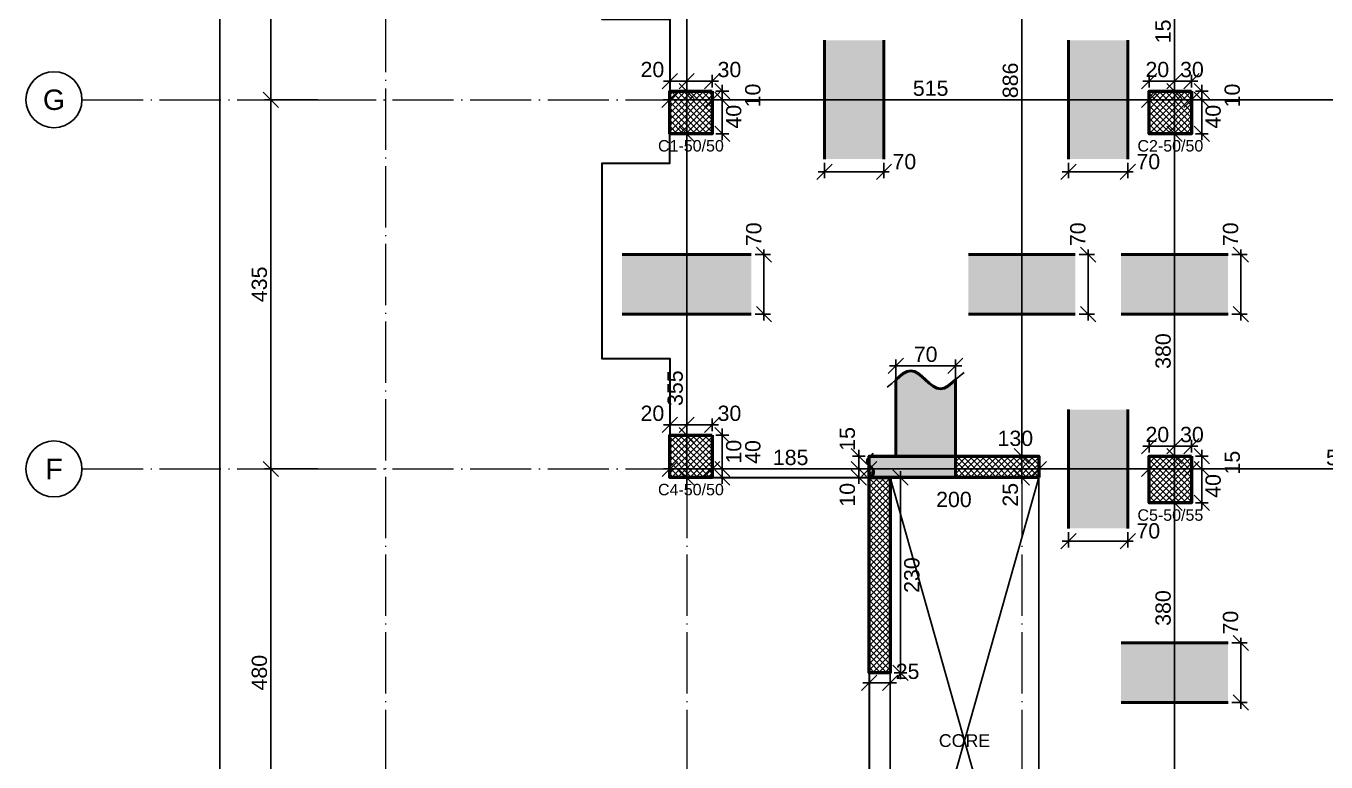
# Model space of a CAD drawing. Header units: millimetres. Extents: x -404 to 6018, y -5139 to 7890.
# Drawn here: x -349 to 1183, y 6205 to 7072 of the extents above; entities that cross this region are included whole.
import ezdxf
from ezdxf.enums import TextEntityAlignment as Align

# ---------------------------------------------------------------- set-up
doc = ezdxf.new("R2010")
doc.units = ezdxf.units.MM
doc.linetypes.add('ZWCAD_ISO04W100', pattern=[30.5, 24, -3, 0.5, -3])
for name, color, linetype, lineweight in [('AXIS LINES', 255, 'ZWCAD_ISO04W100', 13), ('COLUMN', 140, 'Continuous', 53), ('SLAB', 3, 'Continuous', 35), ('WALL', 10, 'Continuous', 53)]:
    doc.layers.add(name, color=color, linetype=linetype, lineweight=lineweight)
for name, color, linetype in [('FW_AXIS', 7, 'Continuous'), ('FW_COLUMN_HATCH', 8, 'Continuous'), ('FW_DIM', 7, 'Continuous'), ('FW_OPENING', 1, 'Continuous'), ('FW_SLAB_SECTION', 8, 'Continuous'), ('FW_TEXT', 7, 'Continuous'), ('FW_WALL_HATCH', 8, 'Continuous'), ('FW_WALL_SECTION', 8, 'Continuous'), ('OPENING', 7, 'Continuous')]:
    doc.layers.add(name, color=color, linetype=linetype)
doc.styles.add('REBAR_TXT', font='arial.ttf')
doc.styles.get("Standard").update_dxf_attribs({"font": 'arial.ttf'})
doc.dimstyles.new('FW_DIM', dxfattribs={"dimtxt": 18, "dimasz": 9, "dimexe": 7.5, "dimexo": 4.5, "dimgap": 4.5, "dimtad": 1, "dimdec": 0, "dimtxsty": 'Standard', "dimtsz": 9, "dimcen": 2.5, "dimdle": 7.5, "dimclrd": 256, "dimclre": 256, "dimclrt": 7, "dimazin": 3, "dimtfac": 1, "dimtmove": 2, "dimatfit": 3})

# ---------------------------------------------------------------- blocks, each defined once
blk = doc.blocks.new('_Oblique')
at = {"color": 0, "linetype": 'ByBlock', "lineweight": -2}
blk.add_line((-0.5, -0.5), (0.5, 0.5), dxfattribs=at)
blk = doc.blocks.new('*D6')
for p, q in [((669.1, 6671.6), (754.1, 6671.6)), ((676.6, 6569.6), (676.6, 6679.1)), ((746.6, 6569.6), (746.6, 6679.1))]:
    blk.add_line(p, q)
at = {"layer": 'Defpoints'}
for p in [(676.6, 6671.6), (676.6, 6565.1), (746.6, 6565.1)]:
    blk.add_point(p, dxfattribs=at)
at = {"layer": 'FW_DIM', "xscale": 18, "yscale": 18}
for p in [(676.6, 6671.6), (746.6, 6671.6)]:
    blk.add_blockref('_OBLIQUE', p, dxfattribs=at)
at = {"layer": 'FW_DIM', "color": 7, "insert": (711.6, 6685.1), "char_height": 18, "attachment_point": 5}
blk.add_mtext('70', dxfattribs=at)
blk = doc.blocks.new('*D25')
for p, q in [((956, 6465.1), (872.5, 6465.1)), ((880, 6475.6), (880, 6457.6)), ((950, 6475.6), (950, 6457.6))]:
    blk.add_line(p, q)
at = {"layer": 'Defpoints'}
for p in [(880, 6480.1), (880, 6465.1), (950, 6480.1)]:
    blk.add_point(p, dxfattribs=at)
at = {"layer": 'FW_DIM', "xscale": 18, "yscale": 18}
for p in [(880, 6465.1), (950, 6465.1)]:
    blk.add_blockref('_OBLIQUE', p, dxfattribs=at)
at = {"layer": 'FW_DIM', "color": 7, "insert": (974, 6477.1), "char_height": 18, "attachment_point": 5}
blk.add_mtext('70', dxfattribs=at)
blk = doc.blocks.new('*D27')
for p, q in [((592.5, 6910.6), (592.5, 6892.6)), ((662.5, 6910.6), (662.5, 6892.6)), ((668.5, 6900.1), (585, 6900.1))]:
    blk.add_line(p, q)
at = {"layer": 'Defpoints'}
for p in [(592.5, 6915.1), (662.5, 6915.1), (592.5, 6900.1)]:
    blk.add_point(p, dxfattribs=at)
at = {"layer": 'FW_DIM', "xscale": 18, "yscale": 18}
for p in [(592.5, 6900.1), (662.5, 6900.1)]:
    blk.add_blockref('_OBLIQUE', p, dxfattribs=at)
at = {"layer": 'FW_DIM', "color": 7, "insert": (686.5, 6912.1), "char_height": 18, "attachment_point": 5}
blk.add_mtext('70', dxfattribs=at)
blk = doc.blocks.new('*D28')
for p, q in [((880, 6910.6), (880, 6892.6)), ((950, 6910.6), (950, 6892.6)), ((956, 6900.1), (872.5, 6900.1))]:
    blk.add_line(p, q)
at = {"layer": 'Defpoints'}
for p in [(880, 6915.1), (950, 6915.1), (880, 6900.1)]:
    blk.add_point(p, dxfattribs=at)
at = {"layer": 'FW_DIM', "xscale": 18, "yscale": 18}
for p in [(880, 6900.1), (950, 6900.1)]:
    blk.add_blockref('_OBLIQUE', p, dxfattribs=at)
at = {"layer": 'FW_DIM', "color": 7, "insert": (974, 6912.1), "char_height": 18, "attachment_point": 5}
blk.add_mtext('70', dxfattribs=at)
blk = doc.blocks.new('*D32')
for p, q in [((510.6, 6802.6), (528.6, 6802.6)), ((521.1, 6808.6), (521.1, 6725.1)), ((510.6, 6732.6), (528.6, 6732.6))]:
    blk.add_line(p, q)
at = {"layer": 'Defpoints'}
for p in [(506.1, 6802.6), (506.1, 6732.6), (521.1, 6732.6)]:
    blk.add_point(p, dxfattribs=at)
at = {"layer": 'FW_DIM', "xscale": 18, "yscale": 18, "rotation": 90}
for p in [(521.1, 6802.6), (521.1, 6732.6)]:
    blk.add_blockref('_OBLIQUE', p, dxfattribs=at)
at = {"layer": 'FW_DIM', "color": 7, "insert": (509.1, 6826.6), "char_height": 18, "attachment_point": 5, "rotation": 90}
blk.add_mtext('70', dxfattribs=at)
blk = doc.blocks.new('*D34')
for p, q in [((892.5, 6802.6), (910.5, 6802.6)), ((903, 6808.6), (903, 6725.1)), ((892.5, 6732.6), (910.5, 6732.6))]:
    blk.add_line(p, q)
at = {"layer": 'Defpoints'}
for p in [(888, 6802.6), (888, 6732.6), (903, 6732.6)]:
    blk.add_point(p, dxfattribs=at)
at = {"layer": 'FW_DIM', "xscale": 18, "yscale": 18, "rotation": 90}
for p in [(903, 6802.6), (903, 6732.6)]:
    blk.add_blockref('_OBLIQUE', p, dxfattribs=at)
at = {"layer": 'FW_DIM', "color": 7, "insert": (891, 6826.6), "char_height": 18, "attachment_point": 5, "rotation": 90}
blk.add_mtext('70', dxfattribs=at)
blk = doc.blocks.new('*D36')
for p, q in [((1072.5, 6345.1), (1090.5, 6345.1)), ((1083, 6351.1), (1083, 6267.6)), ((1072.5, 6275.1), (1090.5, 6275.1))]:
    blk.add_line(p, q)
at = {"layer": 'Defpoints'}
for p in [(1068, 6345.1), (1068, 6275.1), (1083, 6275.1)]:
    blk.add_point(p, dxfattribs=at)
at = {"layer": 'FW_DIM', "xscale": 18, "yscale": 18, "rotation": 90}
for p in [(1083, 6345.1), (1083, 6275.1)]:
    blk.add_blockref('_OBLIQUE', p, dxfattribs=at)
at = {"layer": 'FW_DIM', "color": 7, "insert": (1071, 6369.1), "char_height": 18, "attachment_point": 5, "rotation": 90}
blk.add_mtext('70', dxfattribs=at)
blk = doc.blocks.new('*D37')
for p, q in [((1072.5, 6802.6), (1090.5, 6802.6)), ((1083, 6808.6), (1083, 6725.1)), ((1072.5, 6732.6), (1090.5, 6732.6))]:
    blk.add_line(p, q)
at = {"layer": 'Defpoints'}
for p in [(1068, 6802.6), (1068, 6732.6), (1083, 6732.6)]:
    blk.add_point(p, dxfattribs=at)
at = {"layer": 'FW_DIM', "xscale": 18, "yscale": 18, "rotation": 90}
for p in [(1083, 6802.6), (1083, 6732.6)]:
    blk.add_blockref('_OBLIQUE', p, dxfattribs=at)
at = {"layer": 'FW_DIM', "color": 7, "insert": (1071, 6826.6), "char_height": 18, "attachment_point": 5, "rotation": 90}
blk.add_mtext('70', dxfattribs=at)
blk = doc.blocks.new('*D52')
for p, q in [((632.9, 6532.6), (632.9, 6557.6)), ((640.4, 6550.1), (625.4, 6550.1)), ((640.4, 6540.1), (625.4, 6540.1))]:
    blk.add_line(p, q)
at = {"layer": 'Defpoints'}
for p in [(644.9, 6550.1), (632.9, 6540.1), (644.9, 6540.1)]:
    blk.add_point(p, dxfattribs=at)
at = {"layer": 'FW_DIM', "xscale": 18, "yscale": 18, "rotation": 90}
for p in [(632.9, 6550.1), (632.9, 6540.1)]:
    blk.add_blockref('_OBLIQUE', p, dxfattribs=at)
at = {"layer": 'FW_DIM', "color": 7, "insert": (619.4, 6519.7), "char_height": 18, "attachment_point": 5, "rotation": 90}
blk.add_mtext('10', dxfattribs=at)
blk = doc.blocks.new('*D53')
for p, q in [((632.9, 6542.6), (632.9, 6572.6)), ((640.4, 6565.1), (625.4, 6565.1)), ((640.4, 6550.1), (625.4, 6550.1))]:
    blk.add_line(p, q)
at = {"layer": 'Defpoints'}
for p in [(644.9, 6565.1), (632.9, 6550.1), (644.9, 6550.1)]:
    blk.add_point(p, dxfattribs=at)
at = {"layer": 'FW_DIM', "xscale": 18, "yscale": 18, "rotation": 90}
for p in [(632.9, 6565.1), (632.9, 6550.1)]:
    blk.add_blockref('_OBLIQUE', p, dxfattribs=at)
at = {"layer": 'FW_DIM', "color": 7, "insert": (619.4, 6585.5), "char_height": 18, "attachment_point": 5, "rotation": 90}
blk.add_mtext('15', dxfattribs=at)
blk = doc.blocks.new('*D54')
for p, q in [((637.4, 6298.1), (677.4, 6298.1)), ((644.9, 6305.6), (644.9, 6290.6)), ((669.9, 6305.6), (669.9, 6290.6))]:
    blk.add_line(p, q)
at = {"layer": 'Defpoints'}
for p in [(644.9, 6310.1), (644.9, 6298.1), (669.9, 6310.1)]:
    blk.add_point(p, dxfattribs=at)
at = {"layer": 'FW_DIM', "xscale": 18, "yscale": 18}
for p in [(644.9, 6298.1), (669.9, 6298.1)]:
    blk.add_blockref('_OBLIQUE', p, dxfattribs=at)
at = {"layer": 'FW_DIM', "color": 7, "insert": (690.3, 6311.6), "char_height": 18, "attachment_point": 5}
blk.add_mtext('25', dxfattribs=at)
blk = doc.blocks.new('*D55')
for p, q in [((681.9, 6302.6), (681.9, 6547.6)), ((674.4, 6540.1), (689.4, 6540.1)), ((674.4, 6310.1), (689.4, 6310.1))]:
    blk.add_line(p, q)
at = {"layer": 'Defpoints'}
for p in [(669.9, 6540.1), (669.9, 6310.1), (681.9, 6310.1)]:
    blk.add_point(p, dxfattribs=at)
at = {"layer": 'FW_DIM', "xscale": 18, "yscale": 18, "rotation": 90}
for p in [(681.9, 6540.1), (681.9, 6310.1)]:
    blk.add_blockref('_OBLIQUE', p, dxfattribs=at)
at = {"layer": 'FW_DIM', "color": 7, "insert": (695.4, 6425.1), "char_height": 18, "attachment_point": 5, "rotation": 90}
blk.add_mtext('230', dxfattribs=at)
blk = doc.blocks.new('*D74')
for p, q in [((967.5, 7007.1), (1012.5, 7007.1)), ((975, 6999.6), (975, 7014.6)), ((1005, 6999.6), (1005, 7014.6))]:
    blk.add_line(p, q)
at = {"layer": 'Defpoints'}
for p in [(975, 7007.1), (975, 6995.1), (1005, 6995.1)]:
    blk.add_point(p, dxfattribs=at)
at = {"layer": 'FW_DIM', "xscale": 18, "yscale": 18}
for p in [(975, 7007.1), (1005, 7007.1)]:
    blk.add_blockref('_OBLIQUE', p, dxfattribs=at)
at = {"layer": 'FW_DIM', "color": 7, "insert": (1025.4, 7020.6), "char_height": 18, "attachment_point": 5}
blk.add_mtext('30', dxfattribs=at)
blk = doc.blocks.new('*D75')
for p, q in [((997.5, 7007.1), (1032.5, 7007.1)), ((1005, 6999.6), (1005, 7014.6)), ((1025, 6999.6), (1025, 7014.6))]:
    blk.add_line(p, q)
at = {"layer": 'Defpoints'}
for p in [(1005, 7007.1), (1005, 6995.1), (1025, 6995.1)]:
    blk.add_point(p, dxfattribs=at)
at = {"layer": 'FW_DIM', "xscale": 18, "yscale": 18}
for p in [(1005, 7007.1), (1025, 7007.1)]:
    blk.add_blockref('_OBLIQUE', p, dxfattribs=at)
at = {"layer": 'FW_DIM', "color": 7, "insert": (984.6, 7020.6), "char_height": 18, "attachment_point": 5}
blk.add_mtext('20', dxfattribs=at)
blk = doc.blocks.new('*D76')
for p, q in [((1037, 6937.6), (1037, 6992.6)), ((1029.5, 6985.1), (1044.5, 6985.1)), ((1029.5, 6945.1), (1044.5, 6945.1))]:
    blk.add_line(p, q)
at = {"layer": 'Defpoints'}
for p in [(1025, 6985.1), (1025, 6945.1), (1037, 6945.1)]:
    blk.add_point(p, dxfattribs=at)
at = {"layer": 'FW_DIM', "xscale": 18, "yscale": 18, "rotation": 90}
for p in [(1037, 6985.1), (1037, 6945.1)]:
    blk.add_blockref('_OBLIQUE', p, dxfattribs=at)
at = {"layer": 'FW_DIM', "color": 7, "insert": (1050.5, 6965.1), "char_height": 18, "attachment_point": 5, "rotation": 90}
blk.add_mtext('40', dxfattribs=at)
blk = doc.blocks.new('*D77')
for p, q in [((1037, 6977.6), (1037, 7002.6)), ((1029.5, 6995.1), (1044.5, 6995.1)), ((1029.5, 6985.1), (1044.5, 6985.1))]:
    blk.add_line(p, q)
at = {"layer": 'Defpoints'}
for p in [(1025, 6995.1), (1025, 6985.1), (1037, 6985.1)]:
    blk.add_point(p, dxfattribs=at)
at = {"layer": 'FW_DIM', "xscale": 18, "yscale": 18, "rotation": 90}
for p in [(1037, 6995.1), (1037, 6985.1)]:
    blk.add_blockref('_OBLIQUE', p, dxfattribs=at)
at = {"layer": 'FW_DIM', "color": 7, "insert": (1073, 6990.1), "char_height": 18, "attachment_point": 5, "rotation": 90}
blk.add_mtext('10', dxfattribs=at)
blk = doc.blocks.new('*D78')
for p, q in [((402.5, 7007.1), (437.5, 7007.1)), ((410, 6999.6), (410, 7014.6)), ((430, 6999.6), (430, 7014.6))]:
    blk.add_line(p, q)
at = {"layer": 'Defpoints'}
for p in [(410, 7007.1), (410, 6995.1), (430, 6995.1)]:
    blk.add_point(p, dxfattribs=at)
at = {"layer": 'FW_DIM', "xscale": 18, "yscale": 18}
for p in [(410, 7007.1), (430, 7007.1)]:
    blk.add_blockref('_OBLIQUE', p, dxfattribs=at)
at = {"layer": 'FW_DIM', "color": 7, "insert": (389.6, 7020.6), "char_height": 18, "attachment_point": 5}
blk.add_mtext('20', dxfattribs=at)
blk = doc.blocks.new('*D79')
for p, q in [((422.5, 7007.1), (467.5, 7007.1)), ((430, 6999.6), (430, 7014.6)), ((460, 6999.6), (460, 7014.6))]:
    blk.add_line(p, q)
at = {"layer": 'Defpoints'}
for p in [(430, 7007.1), (430, 6995.1), (460, 6995.1)]:
    blk.add_point(p, dxfattribs=at)
at = {"layer": 'FW_DIM', "xscale": 18, "yscale": 18}
for p in [(430, 7007.1), (460, 7007.1)]:
    blk.add_blockref('_OBLIQUE', p, dxfattribs=at)
at = {"layer": 'FW_DIM', "color": 7, "insert": (480.4, 7020.6), "char_height": 18, "attachment_point": 5}
blk.add_mtext('30', dxfattribs=at)
blk = doc.blocks.new('*D80')
for p, q in [((472, 6937.6), (472, 6992.6)), ((464.5, 6985.1), (479.5, 6985.1)), ((464.5, 6945.1), (479.5, 6945.1))]:
    blk.add_line(p, q)
at = {"layer": 'Defpoints'}
for p in [(460, 6985.1), (460, 6945.1), (472, 6945.1)]:
    blk.add_point(p, dxfattribs=at)
at = {"layer": 'FW_DIM', "xscale": 18, "yscale": 18, "rotation": 90}
for p in [(472, 6985.1), (472, 6945.1)]:
    blk.add_blockref('_OBLIQUE', p, dxfattribs=at)
at = {"layer": 'FW_DIM', "color": 7, "insert": (485.5, 6965.1), "char_height": 18, "attachment_point": 5, "rotation": 90}
blk.add_mtext('40', dxfattribs=at)
blk = doc.blocks.new('*D81')
for p, q in [((472, 6977.6), (472, 7002.6)), ((464.5, 6995.1), (479.5, 6995.1)), ((464.5, 6985.1), (479.5, 6985.1))]:
    blk.add_line(p, q)
at = {"layer": 'Defpoints'}
for p in [(460, 6995.1), (460, 6985.1), (472, 6985.1)]:
    blk.add_point(p, dxfattribs=at)
at = {"layer": 'FW_DIM', "xscale": 18, "yscale": 18, "rotation": 90}
for p in [(472, 6995.1), (472, 6985.1)]:
    blk.add_blockref('_OBLIQUE', p, dxfattribs=at)
at = {"layer": 'FW_DIM', "color": 7, "insert": (508, 6990.1), "char_height": 18, "attachment_point": 5, "rotation": 90}
blk.add_mtext('10', dxfattribs=at)
blk = doc.blocks.new('*D86')
for p, q in [((967.5, 6577.1), (1012.5, 6577.1)), ((975, 6569.6), (975, 6584.6)), ((1005, 6569.6), (1005, 6584.6))]:
    blk.add_line(p, q)
at = {"layer": 'Defpoints'}
for p in [(975, 6577.1), (975, 6565.1), (1005, 6565.1)]:
    blk.add_point(p, dxfattribs=at)
at = {"layer": 'FW_DIM', "xscale": 18, "yscale": 18}
for p in [(975, 6577.1), (1005, 6577.1)]:
    blk.add_blockref('_OBLIQUE', p, dxfattribs=at)
at = {"layer": 'FW_DIM', "color": 7, "insert": (1025.4, 6590.6), "char_height": 18, "attachment_point": 5}
blk.add_mtext('30', dxfattribs=at)
blk = doc.blocks.new('*D87')
for p, q in [((997.5, 6577.1), (1032.5, 6577.1)), ((1005, 6569.6), (1005, 6584.6)), ((1025, 6569.6), (1025, 6584.6))]:
    blk.add_line(p, q)
at = {"layer": 'Defpoints'}
for p in [(1005, 6577.1), (1005, 6565.1), (1025, 6565.1)]:
    blk.add_point(p, dxfattribs=at)
at = {"layer": 'FW_DIM', "xscale": 18, "yscale": 18}
for p in [(1005, 6577.1), (1025, 6577.1)]:
    blk.add_blockref('_OBLIQUE', p, dxfattribs=at)
at = {"layer": 'FW_DIM', "color": 7, "insert": (984.6, 6590.6), "char_height": 18, "attachment_point": 5}
blk.add_mtext('20', dxfattribs=at)
blk = doc.blocks.new('*D88')
for p, q in [((1037, 6502.6), (1037, 6557.6)), ((1029.5, 6550.1), (1044.5, 6550.1)), ((1029.5, 6510.1), (1044.5, 6510.1))]:
    blk.add_line(p, q)
at = {"layer": 'Defpoints'}
for p in [(1025, 6550.1), (1025, 6510.1), (1037, 6510.1)]:
    blk.add_point(p, dxfattribs=at)
at = {"layer": 'FW_DIM', "xscale": 18, "yscale": 18, "rotation": 90}
for p in [(1037, 6550.1), (1037, 6510.1)]:
    blk.add_blockref('_OBLIQUE', p, dxfattribs=at)
at = {"layer": 'FW_DIM', "color": 7, "insert": (1050.5, 6530.1), "char_height": 18, "attachment_point": 5, "rotation": 90}
blk.add_mtext('40', dxfattribs=at)
blk = doc.blocks.new('*D89')
for p, q in [((1037, 6542.6), (1037, 6572.6)), ((1029.5, 6565.1), (1044.5, 6565.1)), ((1029.5, 6550.1), (1044.5, 6550.1))]:
    blk.add_line(p, q)
at = {"layer": 'Defpoints'}
for p in [(1025, 6565.1), (1025, 6550.1), (1037, 6550.1)]:
    blk.add_point(p, dxfattribs=at)
at = {"layer": 'FW_DIM', "xscale": 18, "yscale": 18, "rotation": 90}
for p in [(1037, 6565.1), (1037, 6550.1)]:
    blk.add_blockref('_OBLIQUE', p, dxfattribs=at)
at = {"layer": 'FW_DIM', "color": 7, "insert": (1073, 6557.6), "char_height": 18, "attachment_point": 5, "rotation": 90}
blk.add_mtext('15', dxfattribs=at)
blk = doc.blocks.new('*D90')
for p, q in [((410, 6594.6), (410, 6609.6)), ((430, 6594.6), (430, 6609.6)), ((402.5, 6602.1), (437.5, 6602.1))]:
    blk.add_line(p, q)
at = {"layer": 'Defpoints'}
for p in [(410, 6602.1), (410, 6590.1), (430, 6590.1)]:
    blk.add_point(p, dxfattribs=at)
at = {"layer": 'FW_DIM', "xscale": 18, "yscale": 18}
for p in [(410, 6602.1), (430, 6602.1)]:
    blk.add_blockref('_OBLIQUE', p, dxfattribs=at)
at = {"layer": 'FW_DIM', "color": 7, "insert": (389.6, 6615.6), "char_height": 18, "attachment_point": 5}
blk.add_mtext('20', dxfattribs=at)
blk = doc.blocks.new('*D91')
for p, q in [((430, 6594.6), (430, 6609.6)), ((460, 6594.6), (460, 6609.6)), ((422.5, 6602.1), (467.5, 6602.1))]:
    blk.add_line(p, q)
at = {"layer": 'Defpoints'}
for p in [(430, 6602.1), (430, 6590.1), (460, 6590.1)]:
    blk.add_point(p, dxfattribs=at)
at = {"layer": 'FW_DIM', "xscale": 18, "yscale": 18}
for p in [(430, 6602.1), (460, 6602.1)]:
    blk.add_blockref('_OBLIQUE', p, dxfattribs=at)
at = {"layer": 'FW_DIM', "color": 7, "insert": (480.4, 6615.6), "char_height": 18, "attachment_point": 5}
blk.add_mtext('30', dxfattribs=at)
blk = doc.blocks.new('*D92')
for p, q in [((472, 6532.6), (472, 6557.6)), ((464.5, 6550.1), (479.5, 6550.1)), ((464.5, 6540.1), (479.5, 6540.1))]:
    blk.add_line(p, q)
at = {"layer": 'Defpoints'}
for p in [(460, 6550.1), (460, 6540.1), (472, 6540.1)]:
    blk.add_point(p, dxfattribs=at)
at = {"layer": 'FW_DIM', "xscale": 18, "yscale": 18, "rotation": 90}
for p in [(472, 6550.1), (472, 6540.1)]:
    blk.add_blockref('_OBLIQUE', p, dxfattribs=at)
at = {"layer": 'FW_DIM', "color": 7, "insert": (485.5, 6570.5), "char_height": 18, "attachment_point": 5, "rotation": 90}
blk.add_mtext('10', dxfattribs=at)
blk = doc.blocks.new('*D93')
for p, q in [((464.5, 6590.1), (479.5, 6590.1)), ((472, 6542.6), (472, 6597.6)), ((464.5, 6550.1), (479.5, 6550.1))]:
    blk.add_line(p, q)
at = {"layer": 'Defpoints'}
for p in [(460, 6590.1), (460, 6550.1), (472, 6550.1)]:
    blk.add_point(p, dxfattribs=at)
at = {"layer": 'FW_DIM', "xscale": 18, "yscale": 18, "rotation": 90}
for p in [(472, 6590.1), (472, 6550.1)]:
    blk.add_blockref('_OBLIQUE', p, dxfattribs=at)
at = {"layer": 'FW_DIM', "color": 7, "insert": (508, 6570.1), "char_height": 18, "attachment_point": 5, "rotation": 90}
blk.add_mtext('40', dxfattribs=at)
blk = doc.blocks.new('*D145')
for p, q in [((410, 6554.6), (410, 6557.6)), ((460, 6554.6), (460, 6557.6)), ((402.5, 6550.1), (467.5, 6550.1))]:
    blk.add_line(p, q)
at = {"layer": 'Defpoints'}
for p in [(410, 6550.1), (410, 6550.1), (460, 6550.1)]:
    blk.add_point(p, dxfattribs=at)
at = {"layer": 'FW_DIM', "xscale": 18, "yscale": 18}
for p in [(410, 6550.1), (460, 6550.1)]:
    blk.add_blockref('_OBLIQUE', p, dxfattribs=at)
blk = doc.blocks.new('*D146')
for p, q in [((460, 6554.6), (460, 6557.6)), ((644.9, 6554.6), (644.9, 6557.6)), ((452.5, 6550.1), (652.4, 6550.1))]:
    blk.add_line(p, q)
at = {"layer": 'Defpoints'}
for p in [(460, 6550.1), (460, 6550.1), (644.9, 6550.1)]:
    blk.add_point(p, dxfattribs=at)
at = {"layer": 'FW_DIM', "xscale": 18, "yscale": 18}
for p in [(460, 6550.1), (644.9, 6550.1)]:
    blk.add_blockref('_OBLIQUE', p, dxfattribs=at)
at = {"layer": 'FW_DIM', "color": 7, "insert": (552.5, 6563.6), "char_height": 18, "attachment_point": 5}
blk.add_mtext('185', dxfattribs=at)
blk = doc.blocks.new('*D147')
for p, q in [((644.9, 6554.6), (644.9, 6557.6)), ((844.9, 6554.6), (844.9, 6557.6)), ((637.4, 6550.1), (852.4, 6550.1))]:
    blk.add_line(p, q)
at = {"layer": 'Defpoints'}
for p in [(644.9, 6550.1), (644.9, 6550.1), (844.9, 6550.1)]:
    blk.add_point(p, dxfattribs=at)
at = {"layer": 'FW_DIM', "xscale": 18, "yscale": 18}
for p in [(644.9, 6550.1), (844.9, 6550.1)]:
    blk.add_blockref('_OBLIQUE', p, dxfattribs=at)
at = {"layer": 'FW_DIM', "color": 7, "insert": (744.9, 6514.1), "char_height": 18, "attachment_point": 5}
blk.add_mtext('200', dxfattribs=at)
blk = doc.blocks.new('*D148')
for p, q in [((844.9, 6554.6), (844.9, 6557.6)), ((975, 6554.6), (975, 6557.6)), ((837.4, 6550.1), (982.5, 6550.1))]:
    blk.add_line(p, q)
at = {"layer": 'Defpoints'}
for p in [(844.9, 6550.1), (844.9, 6550.1), (975, 6550.1)]:
    blk.add_point(p, dxfattribs=at)
at = {"layer": 'FW_DIM', "xscale": 18, "yscale": 18}
for p in [(844.9, 6550.1), (975, 6550.1)]:
    blk.add_blockref('_OBLIQUE', p, dxfattribs=at)
at = {"layer": 'FW_DIM', "color": 7, "insert": (817.3, 6586.1), "char_height": 18, "attachment_point": 5}
blk.add_mtext('130', dxfattribs=at)
blk = doc.blocks.new('*D149')
for p, q in [((975, 6554.6), (975, 6557.6)), ((1025, 6554.6), (1025, 6557.6)), ((967.5, 6550.1), (1032.5, 6550.1))]:
    blk.add_line(p, q)
at = {"layer": 'Defpoints'}
for p in [(975, 6550.1), (975, 6550.1), (1025, 6550.1)]:
    blk.add_point(p, dxfattribs=at)
at = {"layer": 'FW_DIM', "xscale": 18, "yscale": 18}
for p in [(975, 6550.1), (1025, 6550.1)]:
    blk.add_blockref('_OBLIQUE', p, dxfattribs=at)
blk = doc.blocks.new('*D150')
for p, q in [((1025, 6554.6), (1025, 6557.6)), ((1590, 6554.6), (1590, 6557.6)), ((1017.5, 6550.1), (1597.5, 6550.1))]:
    blk.add_line(p, q)
at = {"layer": 'Defpoints'}
for p in [(1025, 6550.1), (1025, 6550.1), (1590, 6550.1)]:
    blk.add_point(p, dxfattribs=at)
at = {"layer": 'FW_DIM', "xscale": 18, "yscale": 18}
for p in [(1025, 6550.1), (1590, 6550.1)]:
    blk.add_blockref('_OBLIQUE', p, dxfattribs=at)
at = {"layer": 'FW_DIM', "color": 7, "insert": (1204.3, 6563.6), "char_height": 18, "attachment_point": 5}
blk.add_mtext('565', dxfattribs=at)
blk = doc.blocks.new('*D153')
for p, q in [((409.9, 6989.6), (409.9, 6992.6)), ((460, 6989.6), (460, 6992.6)), ((402.4, 6985.1), (467.5, 6985.1))]:
    blk.add_line(p, q)
at = {"layer": 'Defpoints'}
for p in [(409.9, 6985.1), (409.9, 6985.1), (460, 6985.1)]:
    blk.add_point(p, dxfattribs=at)
at = {"layer": 'FW_DIM', "xscale": 18, "yscale": 18}
for p in [(409.9, 6985.1), (460, 6985.1)]:
    blk.add_blockref('_OBLIQUE', p, dxfattribs=at)
blk = doc.blocks.new('*D154')
for p, q in [((460, 6989.6), (460, 6992.6)), ((975, 6989.6), (975, 6992.6)), ((452.5, 6985.1), (982.5, 6985.1))]:
    blk.add_line(p, q)
at = {"layer": 'Defpoints'}
for p in [(460, 6985.1), (460, 6985.1), (975, 6985.1)]:
    blk.add_point(p, dxfattribs=at)
at = {"layer": 'FW_DIM', "xscale": 18, "yscale": 18}
for p in [(460, 6985.1), (975, 6985.1)]:
    blk.add_blockref('_OBLIQUE', p, dxfattribs=at)
at = {"layer": 'FW_DIM', "color": 7, "insert": (717.5, 6998.6), "char_height": 18, "attachment_point": 5}
blk.add_mtext('515', dxfattribs=at)
blk = doc.blocks.new('*D155')
for p, q in [((975, 6989.6), (975, 6992.6)), ((1025, 6989.6), (1025, 6992.6)), ((967.5, 6985.1), (1032.5, 6985.1))]:
    blk.add_line(p, q)
at = {"layer": 'Defpoints'}
for p in [(975, 6985.1), (975, 6985.1), (1025, 6985.1)]:
    blk.add_point(p, dxfattribs=at)
at = {"layer": 'FW_DIM', "xscale": 18, "yscale": 18}
for p in [(975, 6985.1), (1025, 6985.1)]:
    blk.add_blockref('_OBLIQUE', p, dxfattribs=at)
blk = doc.blocks.new('*D156')
for p, q in [((1025, 6989.6), (1025, 6992.6)), ((1630, 6989.6), (1630, 6992.6)), ((1017.5, 6985.1), (1637.5, 6985.1))]:
    blk.add_line(p, q)
at = {"layer": 'Defpoints'}
for p in [(1025, 6985.1), (1025, 6985.1), (1630, 6985.1)]:
    blk.add_point(p, dxfattribs=at)
at = {"layer": 'FW_DIM', "xscale": 18, "yscale": 18}
for p in [(1025, 6985.1), (1630, 6985.1)]:
    blk.add_blockref('_OBLIQUE', p, dxfattribs=at)
at = {"layer": 'FW_DIM', "color": 7, "insert": (1216.3, 6998.6), "char_height": 18, "attachment_point": 5}
blk.add_mtext('605', dxfattribs=at)
blk = doc.blocks.new('*D175')
for p, q in [((425.5, 6590.1), (422.5, 6590.1)), ((430, 6532.6), (430, 6597.6)), ((425.5, 6540.1), (422.5, 6540.1))]:
    blk.add_line(p, q)
at = {"layer": 'Defpoints'}
for p in [(430, 6590.1), (430, 6540.1), (430, 6540.1)]:
    blk.add_point(p, dxfattribs=at)
at = {"layer": 'FW_DIM', "xscale": 18, "yscale": 18, "rotation": 90}
for p in [(430, 6590.1), (430, 6540.1)]:
    blk.add_blockref('_OBLIQUE', p, dxfattribs=at)
blk = doc.blocks.new('*D176')
for p, q in [((425.5, 6945.1), (422.5, 6945.1)), ((430, 6582.6), (430, 6952.6)), ((425.5, 6590.1), (422.5, 6590.1))]:
    blk.add_line(p, q)
at = {"layer": 'Defpoints'}
for p in [(430, 6945.1), (430, 6590.1), (430, 6590.1)]:
    blk.add_point(p, dxfattribs=at)
at = {"layer": 'FW_DIM', "xscale": 18, "yscale": 18, "rotation": 90}
for p in [(430, 6945.1), (430, 6590.1)]:
    blk.add_blockref('_OBLIQUE', p, dxfattribs=at)
at = {"layer": 'FW_DIM', "color": 7, "insert": (416.5, 6645.3), "char_height": 18, "attachment_point": 5, "rotation": 90}
blk.add_mtext('355', dxfattribs=at)
blk = doc.blocks.new('*D177')
for p, q in [((430, 6937.6), (430, 7002.6)), ((425.5, 6995.1), (422.5, 6995.1)), ((425.5, 6945.1), (422.5, 6945.1))]:
    blk.add_line(p, q)
at = {"layer": 'Defpoints'}
for p in [(430, 6995.1), (430, 6945.1), (430, 6945.1)]:
    blk.add_point(p, dxfattribs=at)
at = {"layer": 'FW_DIM', "xscale": 18, "yscale": 18, "rotation": 90}
for p in [(430, 6995.1), (430, 6945.1)]:
    blk.add_blockref('_OBLIQUE', p, dxfattribs=at)
blk = doc.blocks.new('*D178')
for p, q in [((430, 6987.6), (430, 7417.6)), ((425.5, 7410.1), (422.5, 7410.1)), ((425.5, 6995.1), (422.5, 6995.1))]:
    blk.add_line(p, q)
at = {"layer": 'Defpoints'}
for p in [(430, 7410.1), (430, 6995.1), (430, 6995.1)]:
    blk.add_point(p, dxfattribs=at)
at = {"layer": 'FW_DIM', "xscale": 18, "yscale": 18, "rotation": 90}
for p in [(430, 7410.1), (430, 6995.1)]:
    blk.add_blockref('_OBLIQUE', p, dxfattribs=at)
at = {"layer": 'FW_DIM', "color": 7, "insert": (416.5, 7202.6), "char_height": 18, "attachment_point": 5, "rotation": 90}
blk.add_mtext('415', dxfattribs=at)
blk = doc.blocks.new('*D186')
for p, q in [((825, 6532.6), (825, 6572.6)), ((820.5, 6565.1), (817.5, 6565.1)), ((820.5, 6540.1), (817.5, 6540.1))]:
    blk.add_line(p, q)
at = {"layer": 'Defpoints'}
for p in [(825, 6565.1), (825, 6540.1), (825, 6540.1)]:
    blk.add_point(p, dxfattribs=at)
at = {"layer": 'FW_DIM', "xscale": 18, "yscale": 18, "rotation": 90}
for p in [(825, 6565.1), (825, 6540.1)]:
    blk.add_blockref('_OBLIQUE', p, dxfattribs=at)
at = {"layer": 'FW_DIM', "color": 7, "insert": (811.5, 6519.7), "char_height": 18, "attachment_point": 5, "rotation": 90}
blk.add_mtext('25', dxfattribs=at)
blk = doc.blocks.new('*D187')
for p, q in [((820.5, 7450.6), (817.5, 7450.6)), ((825, 6557.6), (825, 7458.1)), ((820.5, 6565.1), (817.5, 6565.1))]:
    blk.add_line(p, q)
at = {"layer": 'Defpoints'}
for p in [(825, 7450.6), (825, 6565.1), (825, 6565.1)]:
    blk.add_point(p, dxfattribs=at)
at = {"layer": 'FW_DIM', "xscale": 18, "yscale": 18, "rotation": 90}
for p in [(825, 7450.6), (825, 6565.1)]:
    blk.add_blockref('_OBLIQUE', p, dxfattribs=at)
at = {"layer": 'FW_DIM', "color": 7, "insert": (811.5, 7007.9), "char_height": 18, "attachment_point": 5, "rotation": 90}
blk.add_mtext('886', dxfattribs=at)
blk = doc.blocks.new('*D192')
for p, q in [((1005, 6122.6), (1005, 6517.6)), ((1000.5, 6510.1), (997.5, 6510.1)), ((1000.5, 6130.1), (997.5, 6130.1))]:
    blk.add_line(p, q)
at = {"layer": 'Defpoints'}
for p in [(1005, 6510.1), (1005, 6130.1), (1005, 6130.1)]:
    blk.add_point(p, dxfattribs=at)
at = {"layer": 'FW_DIM', "xscale": 18, "yscale": 18, "rotation": 90}
for p in [(1005, 6510.1), (1005, 6130.1)]:
    blk.add_blockref('_OBLIQUE', p, dxfattribs=at)
at = {"layer": 'FW_DIM', "color": 7, "insert": (991.5, 6386.3), "char_height": 18, "attachment_point": 5, "rotation": 90}
blk.add_mtext('380', dxfattribs=at)
blk = doc.blocks.new('*D193')
for p, q in [((1005, 6502.6), (1005, 6572.6)), ((1000.5, 6565.1), (997.5, 6565.1)), ((1000.5, 6510.1), (997.5, 6510.1))]:
    blk.add_line(p, q)
at = {"layer": 'Defpoints'}
for p in [(1005, 6565.1), (1005, 6510.1), (1005, 6510.1)]:
    blk.add_point(p, dxfattribs=at)
at = {"layer": 'FW_DIM', "xscale": 18, "yscale": 18, "rotation": 90}
for p in [(1005, 6565.1), (1005, 6510.1)]:
    blk.add_blockref('_OBLIQUE', p, dxfattribs=at)
blk = doc.blocks.new('*D194')
for p, q in [((1000.5, 6945.1), (997.5, 6945.1)), ((1005, 6557.6), (1005, 6952.6)), ((1000.5, 6565.1), (997.5, 6565.1))]:
    blk.add_line(p, q)
at = {"layer": 'Defpoints'}
for p in [(1005, 6945.1), (1005, 6565.1), (1005, 6565.1)]:
    blk.add_point(p, dxfattribs=at)
at = {"layer": 'FW_DIM', "xscale": 18, "yscale": 18, "rotation": 90}
for p in [(1005, 6945.1), (1005, 6565.1)]:
    blk.add_blockref('_OBLIQUE', p, dxfattribs=at)
at = {"layer": 'FW_DIM', "color": 7, "insert": (991.5, 6689), "char_height": 18, "attachment_point": 5, "rotation": 90}
blk.add_mtext('380', dxfattribs=at)
blk = doc.blocks.new('*D195')
for p, q in [((1005, 6937.6), (1005, 7002.6)), ((1000.5, 6995.1), (997.5, 6995.1)), ((1000.5, 6945.1), (997.5, 6945.1))]:
    blk.add_line(p, q)
at = {"layer": 'Defpoints'}
for p in [(1005, 6995.1), (1005, 6945.1), (1005, 6945.1)]:
    blk.add_point(p, dxfattribs=at)
at = {"layer": 'FW_DIM', "xscale": 18, "yscale": 18, "rotation": 90}
for p in [(1005, 6995.1), (1005, 6945.1)]:
    blk.add_blockref('_OBLIQUE', p, dxfattribs=at)
blk = doc.blocks.new('*D196')
for p, q in [((1005, 6987.6), (1005, 7157.6)), ((1000.5, 7150.1), (997.5, 7150.1)), ((1000.5, 6995.1), (997.5, 6995.1))]:
    blk.add_line(p, q)
at = {"layer": 'Defpoints'}
for p in [(1005, 7150.1), (1005, 6995.1), (1005, 6995.1)]:
    blk.add_point(p, dxfattribs=at)
at = {"layer": 'FW_DIM', "xscale": 18, "yscale": 18, "rotation": 90}
for p in [(1005, 7150.1), (1005, 6995.1)]:
    blk.add_blockref('_OBLIQUE', p, dxfattribs=at)
at = {"layer": 'FW_DIM', "color": 7, "insert": (991.5, 7072.6), "char_height": 18, "attachment_point": 5, "rotation": 90}
blk.add_mtext('155', dxfattribs=at)
blk = doc.blocks.new('*D228')
for p, q in [((-60, 6062.6), (-60, 6557.6)), ((-4.5, 6550.1), (-67.5, 6550.1)), ((-4.5, 6070.1), (-67.5, 6070.1))]:
    blk.add_line(p, q)
at = {"layer": 'Defpoints'}
for p in [(0, 6550.1), (-60, 6070.1), (0, 6070.1)]:
    blk.add_point(p, dxfattribs=at)
at = {"layer": 'FW_DIM', "xscale": 18, "yscale": 18, "rotation": 90}
for p in [(-60, 6550.1), (-60, 6070.1)]:
    blk.add_blockref('_OBLIQUE', p, dxfattribs=at)
at = {"layer": 'FW_DIM', "color": 7, "insert": (-73.5, 6310.1), "char_height": 18, "attachment_point": 5, "rotation": 90}
blk.add_mtext('480', dxfattribs=at)
blk = doc.blocks.new('*D229')
for p, q in [((-60, 6542.6), (-60, 6992.6)), ((-4.5, 6985.1), (-67.5, 6985.1)), ((-4.5, 6550.1), (-67.5, 6550.1))]:
    blk.add_line(p, q)
at = {"layer": 'Defpoints'}
for p in [(0, 6985.1), (-60, 6550.1), (0, 6550.1)]:
    blk.add_point(p, dxfattribs=at)
at = {"layer": 'FW_DIM', "xscale": 18, "yscale": 18, "rotation": 90}
for p in [(-60, 6985.1), (-60, 6550.1)]:
    blk.add_blockref('_OBLIQUE', p, dxfattribs=at)
at = {"layer": 'FW_DIM', "color": 7, "insert": (-73.5, 6767.6), "char_height": 18, "attachment_point": 5, "rotation": 90}
blk.add_mtext('435', dxfattribs=at)
blk = doc.blocks.new('*D230')
for p, q in [((-60, 6977.6), (-60, 7447.6)), ((-4.5, 7440.1), (-67.5, 7440.1)), ((-4.5, 6985.1), (-67.5, 6985.1))]:
    blk.add_line(p, q)
at = {"layer": 'Defpoints'}
for p in [(0, 7440.1), (-60, 6985.1), (0, 6985.1)]:
    blk.add_point(p, dxfattribs=at)
at = {"layer": 'FW_DIM', "xscale": 18, "yscale": 18, "rotation": 90}
for p in [(-60, 7440.1), (-60, 6985.1)]:
    blk.add_blockref('_OBLIQUE', p, dxfattribs=at)
at = {"layer": 'FW_DIM', "color": 7, "insert": (-73.5, 7212.6), "char_height": 18, "attachment_point": 5, "rotation": 90}
blk.add_mtext('455', dxfattribs=at)
blk = doc.blocks.new('*D241')
for p, q in [((-120, 4382.6), (-120, 7537.7)), ((-4.5, 7530.2), (-127.5, 7530.2)), ((-4.5, 4390.1), (-127.5, 4390.1))]:
    blk.add_line(p, q)
at = {"layer": 'Defpoints'}
for p in [(0, 7530.2), (-120, 4390.1), (0, 4390.1)]:
    blk.add_point(p, dxfattribs=at)
at = {"layer": 'FW_DIM', "xscale": 18, "yscale": 18, "rotation": 90}
for p in [(-120, 7530.2), (-120, 4390.1)]:
    blk.add_blockref('_OBLIQUE', p, dxfattribs=at)
at = {"layer": 'FW_DIM', "color": 7, "insert": (-133.5, 5960.2), "char_height": 18, "attachment_point": 5, "rotation": 90}
blk.add_mtext('3140', dxfattribs=at)

msp = doc.modelspace()

# ---------------------------------------------------------------- hatches: boundary and pattern name
at = {"layer": 'FW_COLUMN_HATCH'}
h = msp.add_hatch(dxfattribs=at)
h.set_pattern_fill('ANSI37', scale=1.6)
h.paths.add_polyline_path([(460, 6995.1), (460, 6945.1), (410, 6945.1), (410, 6995.1), (460, 6995.1), (460, 6995.1)])
h = msp.add_hatch(dxfattribs=at)
h.set_pattern_fill('ANSI37', scale=1.6)
h.paths.add_polyline_path([(1025, 6995.1), (1025, 6945.1), (975, 6945.1), (975, 6995.1), (1025, 6995.1), (1025, 6995.1)])
h = msp.add_hatch(dxfattribs=at)
h.set_pattern_fill('ANSI37', scale=1.6)
h.paths.add_polyline_path([(460, 6590.1), (460, 6540.1), (410, 6540.1), (410, 6590.1), (460, 6590.1), (460, 6590.1)])
h = msp.add_hatch(dxfattribs=at)
h.set_pattern_fill('ANSI37', scale=1.6)
h.paths.add_polyline_path([(1025, 6565.1), (1025, 6510.1), (975, 6510.1), (975, 6565.1), (1025, 6565.1)])
at = {"layer": 'FW_SLAB_SECTION'}
h = msp.add_hatch(color=8, dxfattribs=at)
h.dxf.hatch_style = 1
h.paths.add_polyline_path([(662.5, 6915.1), (662.5, 7055.1), (592.5, 7055.1), (592.5, 6915.1), (662.5, 6915.1)])
h = msp.add_hatch(color=8, dxfattribs=at)
h.dxf.hatch_style = 1
h.paths.add_polyline_path([(950, 6915.1), (950, 7055.1), (880, 7055.1), (880, 6915.1), (950, 6915.1)])
h = msp.add_hatch(color=8, dxfattribs=at)
h.dxf.hatch_style = 1
h.paths.add_polyline_path([(506.1, 6732.6), (506.1, 6802.6), (353.9, 6802.6), (353.9, 6732.6), (506.1, 6732.6)])
h = msp.add_hatch(color=8, dxfattribs=at)
h.dxf.hatch_style = 1
h.paths.add_polyline_path([(888, 6732.6), (888, 6802.6), (762, 6802.6), (762, 6732.6), (888, 6732.6)])
h = msp.add_hatch(color=8, dxfattribs=at)
h.dxf.hatch_style = 1
h.paths.add_polyline_path([(1068, 6732.6), (1068, 6802.6), (942, 6802.6), (942, 6732.6), (1068, 6732.6)])
h = msp.add_hatch(color=8, dxfattribs=at)
h.dxf.hatch_style = 1
h.paths.add_polyline_path([(950, 6480.1), (950, 6620.1), (880, 6620.1), (880, 6480.1), (950, 6480.1)])
h = msp.add_hatch(color=8, dxfattribs=at)
h.dxf.hatch_style = 1
h.paths.add_polyline_path([(1068, 6275.1), (1068, 6345.1), (942, 6345.1), (942, 6275.1), (1068, 6275.1)])
at = {"layer": 'FW_WALL_HATCH'}
h = msp.add_hatch(dxfattribs=at)
h.set_pattern_fill('ANSI37', scale=1.6)
h.paths.add_polyline_path([(644.9, 6565.1), (676.6, 6565.1), (676.6, 6565.1), (646.6, 6565.1), (645.1, 6563.5), (644.9, 6563.3), (644.9, 6565.1)])
h = msp.add_hatch(dxfattribs=at)
h.set_pattern_fill('ANSI37', scale=1.6)
h.paths.add_polyline_path([(844.9, 6565.1), (844.9, 6540.1), (746.6, 6540.1), (746.6, 6552.6), (746.6, 6565.1), (746.6, 6565.1), (844.9, 6565.1)])
h = msp.add_hatch(dxfattribs=at)
h.set_pattern_fill('ANSI37', scale=1.6)
h.paths.add_polyline_path([(644.9, 6554.5), (645.1, 6554.2), (646.6, 6552.6), (648, 6551), (649.2, 6549.5), (650, 6547.9), (650.3, 6546.4), (650, 6544.8), (649.2, 6543.2), (648, 6541.7), (646.6, 6540.1), (669.9, 6540.1), (669.9, 6310.1), (644.9, 6310.1), (644.9, 6540.1), (644.9, 6554.5)])
at = {"layer": 'FW_WALL_SECTION'}
h = msp.add_hatch(color=8, dxfattribs=at)
h.dxf.hatch_style = 1
h.paths.add_polyline_path([(646.6, 6540.1), (648, 6541.7), (649.2, 6543.2), (650, 6544.8), (650.3, 6546.4), (650, 6547.9), (649.2, 6549.5), (648, 6551), (646.6, 6552.6), (645.1, 6554.2), (643.9, 6555.7), (643.1, 6557.3), (642.8, 6558.9), (643.1, 6560.4), (643.9, 6562), (645.1, 6563.5), (646.6, 6565.1), (676.6, 6565.1), (676.6, 6655.1), (680.9, 6659.1), (685.3, 6662.5), (689.7, 6664.8), (694.1, 6665.6), (698.4, 6664.8), (702.8, 6662.5), (707.2, 6659.1), (711.6, 6655.1), (715.9, 6651.1), (720.3, 6647.7), (724.7, 6645.4), (729.1, 6644.6), (733.4, 6645.4), (737.8, 6647.7), (742.2, 6651.1), (746.6, 6655.1), (746.6, 6565.1), (746.6, 6552.6), (746.6, 6540.1), (646.6, 6540.1)])

# ---------------------------------------------------------------- linework, layer by layer
at = {"layer": 'AXIS LINES', "color": 0, "ltscale": 3}
for points in [[(75, 7730.2), (75, 4190)], [(430, 7730.2), (430, 4190)], [(825, 7730.2), (825, 4190)], [(1005, 7730.2), (1005, 4190)], [(-282.6, 6985.1), (2132.4, 6985.1)], [(-282.6, 6550.1), (2132.4, 6550.1)]]:
    msp.add_lwpolyline(points, dxfattribs=at)
at = {"layer": 'COLUMN', "ltscale": 0.08}
for points in [[(460, 6995.1), (460, 6945.1), (410, 6945.1), (410, 6995.1), (460, 6995.1)], [(1025, 6995.1), (1025, 6945.1), (975, 6945.1), (975, 6995.1), (1025, 6995.1)], [(460, 6590.1), (460, 6540.1), (410, 6540.1), (410, 6590.1), (460, 6590.1)], [(1025, 6565.1), (1025, 6510.1), (975, 6510.1), (975, 6565.1), (1025, 6565.1)]]:
    msp.add_lwpolyline(points, dxfattribs=at)
at = {"layer": 'FW_AXIS'}
for centre in [(-315.6, 6985.1), (-315.6, 6550.1)]:
    msp.add_circle(centre, 33, dxfattribs=at)
at = {"layer": 'FW_OPENING'}
for p, q in [((669.9, 5920.1), (844.9, 6540.1)), ((669.9, 6540.1), (844.9, 5920.1))]:
    msp.add_line(p, q, dxfattribs=at)
at = {"layer": 'FW_SLAB_SECTION', "color": 7, "lineweight": 50}
for p, q in [((592.5, 6915.1), (592.5, 7055.1)), ((662.5, 6915.1), (662.5, 7055.1)), ((880, 6915.1), (880, 7055.1)), ((950, 6915.1), (950, 7055.1)), ((353.9, 6802.6), (506.1, 6802.6)), ((762, 6802.6), (888, 6802.6)), ((942, 6802.6), (1068, 6802.6)), ((353.9, 6732.6), (506.1, 6732.6)), ((762, 6732.6), (888, 6732.6)), ((942, 6732.6), (1068, 6732.6)), ((880, 6480.1), (880, 6620.1)), ((950, 6480.1), (950, 6620.1)), ((942, 6345.1), (1068, 6345.1)), ((942, 6275.1), (1068, 6275.1))]:
    msp.add_line(p, q, dxfattribs=at)
at = {"layer": 'FW_WALL_SECTION', "lineweight": 50}
msp.add_lwpolyline([(646.6, 6540.1), (648, 6541.7), (649.2, 6543.2), (650, 6544.8), (650.3, 6546.4), (650, 6547.9), (649.2, 6549.5), (648, 6551), (646.6, 6552.6), (645.1, 6554.2), (643.9, 6555.7), (643.1, 6557.3), (642.8, 6558.9), (643.1, 6560.4), (643.9, 6562), (645.1, 6563.5), (646.6, 6565.1), (676.6, 6565.1), (676.6, 6655.1), (680.9, 6659.1), (685.3, 6662.5), (689.7, 6664.8), (694.1, 6665.6), (698.4, 6664.8), (702.8, 6662.5), (707.2, 6659.1), (711.6, 6655.1), (715.9, 6651.1), (720.3, 6647.7), (724.7, 6645.4), (729.1, 6644.6), (733.4, 6645.4), (737.8, 6647.7), (742.2, 6651.1), (746.6, 6655.1), (746.6, 6565.1), (746.6, 6552.6), (746.6, 6540.1), (646.6, 6540.1)], close=True, dxfattribs=at)
at = {"layer": 'FW_WALL_SECTION', "lineweight": 25}
for points in [[(666.1, 6646.6), (671.8, 6650.7), (677.4, 6655.9), (683.1, 6660.9), (688.8, 6664.5), (694.5, 6665.6), (700.2, 6664.1), (705.9, 6660.2), (711.6, 6655.1), (717.3, 6650), (722.9, 6646.2), (728.6, 6644.6), (734.3, 6645.8), (740, 6649.3), (745.7, 6654.3), (751.4, 6659.5), (757.1, 6663.6)], [(643.5, 6536.4), (645, 6538.4), (646.9, 6540.4), (648.7, 6542.5), (649.9, 6544.5), (650.3, 6546.5), (649.8, 6548.5), (648.4, 6550.6), (646.6, 6552.6), (644.7, 6554.6), (643.4, 6556.7), (642.8, 6558.7), (643.2, 6560.7), (644.5, 6562.8), (646.3, 6564.8), (648.1, 6566.8), (649.6, 6568.9)]]:
    msp.add_lwpolyline(points, dxfattribs=at)
at = {"layer": 'OPENING'}
msp.add_lwpolyline([(844.9, 5920.1), (669.9, 5920.1), (669.9, 6540.1), (844.9, 6540.1)], close=True, dxfattribs=at)
at = {"layer": 'SLAB', "ltscale": 0.08}
msp.add_lwpolyline([(1780, 5970), (1779.9, 6490.1), (1679.9, 6490.1), (1679.9, 6540.1), (1850, 6540.1), (1850, 7450.1), (1215, 7450.1), (1215, 7530.2), (985, 7530.2), (985.1, 7450.8), (410, 7450.1), (410, 7310), (330, 7310), (329.9, 7080.1), (410, 7080.1), (409.9, 6910.1), (330, 6910), (329.9, 6680.1), (410, 6680.1), (410, 6540.1), (644.9, 6540.1), (644.9, 6080.1)], dxfattribs=at)
at = {"layer": 'WALL', "ltscale": 0.08}
for points in [[(844.9, 6540.1), (644.9, 6540.1), (644.9, 6565.1), (844.9, 6565.1)], [(644.9, 6540.1), (669.9, 6540.1), (669.9, 6310.1), (644.9, 6310.1)]]:
    msp.add_lwpolyline(points, close=True, dxfattribs=at)

# ---------------------------------------------------------------- texts
at = {"layer": 'FW_AXIS', "color": 7, "style": 'REBAR_TXT'}
for s, p in [('G', (-315.6, 6985.1)), ('F', (-315.6, 6550.1))]:
    msp.add_text(s, height=24, dxfattribs=at).set_placement(p, align=Align.MIDDLE_CENTER)
at = {"layer": 'FW_TEXT', "color": 7, "style": 'REBAR_TXT'}
for s, p in [('C1-50/50', (435, 6937.6)), ('C2-50/50', (1000, 6937.6)), ('C4-50/50', (435, 6532.6)), ('C5-50/55', (1000, 6502.6))]:
    msp.add_text(s, height=13.5, dxfattribs=at).set_placement(p, align=Align.TOP_CENTER)
msp.add_text('CORE', height=15, dxfattribs=at).set_placement((757.4, 6230.1), align=Align.MIDDLE_CENTER)

# ---------------------------------------------------------------- dimensions: what is measured, and where the dimension line sits
at = {"layer": 'FW_DIM'}
for base, p1, p2, picture, middle in [((-120, 4390.1), (0, 4390.1), (0, 7530.2), '*D241', (-133.5, 5960.2)), ((-60, 6985.1), (0, 6985.1), (0, 7440.1), '*D230', (-73.5, 7212.6)), ((-60, 6550.1), (0, 6550.1), (0, 6985.1), '*D229', (-73.5, 6767.6)), ((-60, 6070.1), (0, 6070.1), (0, 6550.1), '*D228', (-73.5, 6310.1))]:
    dim = msp.add_linear_dim(base=base, p1=p1, p2=p2, angle=90, dimstyle='FW_DIM', dxfattribs=at)
    dim.commit()
    dim.dimension.update_dxf_attribs({"geometry": picture, "text_midpoint": middle})
for base, p1, p2, text, picture, middle in [((825, 6565.1), (825, 6565.1), (825, 7450.6), '886', '*D187', (811.5, 7007.9)), ((430, 6995.1), (430, 6995.1), (430, 7410.1), '415', '*D178', (416.5, 7202.6)), ((1005, 6995.1), (1005, 6995.1), (1005, 7150.1), '155', '*D196', (991.5, 7072.6)), ((430, 6945.1), (430, 6945.1), (430, 6995.1), ' ', '*D177', (430, 6970.1)), ((472, 6985.1), (460, 6985.1), (460, 6995.1), '10', '*D81', (508, 6990.1)), ((1005, 6945.1), (1005, 6945.1), (1005, 6995.1), ' ', '*D195', (1005, 6970.1)), ((1037, 6985.1), (1025, 6985.1), (1025, 6995.1), '10', '*D77', (1073, 6990.1)), ((472, 6945.1), (460, 6945.1), (460, 6985.1), '40', '*D80', (485.5, 6965.1)), ((1037, 6945.1), (1025, 6945.1), (1025, 6985.1), '40', '*D76', (1050.5, 6965.1)), ((430, 6590.1), (430, 6590.1), (430, 6945.1), '355', '*D176', (416.5, 6645.3)), ((1005, 6565.1), (1005, 6565.1), (1005, 6945.1), '380', '*D194', (991.5, 6689)), ((521.1, 6732.6), (506.1, 6732.6), (506.1, 6802.6), '70', '*D32', (509.1, 6826.6)), ((903, 6732.6), (888, 6732.6), (888, 6802.6), '70', '*D34', (891, 6826.6)), ((1083, 6732.6), (1068, 6732.6), (1068, 6802.6), '70', '*D37', (1071, 6826.6)), ((430, 6540.1), (430, 6540.1), (430, 6590.1), ' ', '*D175', (430, 6565.1)), ((472, 6550.1), (460, 6550.1), (460, 6590.1), '40', '*D93', (508, 6570.1)), ((632.9, 6550.1), (644.9, 6550.1), (644.9, 6565.1), '15', '*D53', (619.4, 6585.5)), ((472, 6540.1), (460, 6540.1), (460, 6550.1), '10', '*D92', (485.5, 6570.5)), ((825, 6540.1), (825, 6540.1), (825, 6565.1), '25', '*D186', (811.5, 6519.7)), ((1005, 6510.1), (1005, 6510.1), (1005, 6565.1), ' ', '*D193', (1005, 6537.6)), ((1037, 6550.1), (1025, 6550.1), (1025, 6565.1), '15', '*D89', (1073, 6557.6)), ((632.9, 6540.1), (644.9, 6540.1), (644.9, 6550.1), '10', '*D52', (619.4, 6519.7)), ((1037, 6510.1), (1025, 6510.1), (1025, 6550.1), '40', '*D88', (1050.5, 6530.1)), ((681.9, 6310.1), (669.9, 6310.1), (669.9, 6540.1), '230', '*D55', (695.4, 6425.1)), ((1005, 6130.1), (1005, 6130.1), (1005, 6510.1), '380', '*D192', (991.5, 6386.3)), ((1083, 6275.1), (1068, 6275.1), (1068, 6345.1), '70', '*D36', (1071, 6369.1))]:
    dim = msp.add_linear_dim(base=base, p1=p1, p2=p2, angle=90, text=text, dimstyle='FW_DIM', override={"dimtmove": 2}, dxfattribs=at)
    dim.commit()
    dim.dimension.update_dxf_attribs({"geometry": picture, "text_midpoint": middle, "dimtype": 160})
for base, p1, p2, text, picture, middle in [((410, 7007.1), (410, 6995.1), (430, 6995.1), '20', '*D78', (389.6, 7020.6)), ((430, 7007.1), (430, 6995.1), (460, 6995.1), '30', '*D79', (480.4, 7020.6)), ((975, 7007.1), (975, 6995.1), (1005, 6995.1), '30', '*D74', (1025.4, 7020.6)), ((1005, 7007.1), (1005, 6995.1), (1025, 6995.1), '20', '*D75', (984.6, 7020.6)), ((460, 6985.1), (460, 6985.1), (975, 6985.1), '515', '*D154', (717.5, 6998.6)), ((1025, 6985.1), (1025, 6985.1), (1630, 6985.1), '605', '*D156', (1216.3, 6998.6)), ((409.9, 6985.1), (409.9, 6985.1), (460, 6985.1), ' ', '*D153', (435, 6985.1)), ((975, 6985.1), (975, 6985.1), (1025, 6985.1), ' ', '*D155', (1000, 6985.1)), ((592.5, 6900.1), (592.5, 6915.1), (662.5, 6915.1), '70', '*D27', (686.5, 6912.1)), ((880, 6900.1), (880, 6915.1), (950, 6915.1), '70', '*D28', (974, 6912.1)), ((676.6, 6671.6), (676.6, 6565.1), (746.6, 6565.1), '70', '*D6', (711.6, 6685.1)), ((410, 6602.1), (410, 6590.1), (430, 6590.1), '20', '*D90', (389.6, 6615.6)), ((430, 6602.1), (430, 6590.1), (460, 6590.1), '30', '*D91', (480.4, 6615.6)), ((844.9, 6550.1), (844.9, 6550.1), (975, 6550.1), '130', '*D148', (817.3, 6586.1)), ((975, 6577.1), (975, 6565.1), (1005, 6565.1), '30', '*D86', (1025.4, 6590.6)), ((1005, 6577.1), (1005, 6565.1), (1025, 6565.1), '20', '*D87', (984.6, 6590.6)), ((460, 6550.1), (460, 6550.1), (644.9, 6550.1), '185', '*D146', (552.5, 6563.6)), ((1025, 6550.1), (1025, 6550.1), (1590, 6550.1), '565', '*D150', (1204.3, 6563.6)), ((410, 6550.1), (410, 6550.1), (460, 6550.1), ' ', '*D145', (435, 6550.1)), ((644.9, 6550.1), (644.9, 6550.1), (844.9, 6550.1), '200', '*D147', (744.9, 6514.1)), ((975, 6550.1), (975, 6550.1), (1025, 6550.1), ' ', '*D149', (1000, 6550.1)), ((880, 6465.1), (880, 6480.1), (950, 6480.1), '70', '*D25', (974, 6477.1)), ((644.9, 6298.1), (644.9, 6310.1), (669.9, 6310.1), '25', '*D54', (690.3, 6311.6))]:
    dim = msp.add_linear_dim(base=base, p1=p1, p2=p2, text=text, dimstyle='FW_DIM', override={"dimtmove": 2}, dxfattribs=at)
    dim.commit()
    dim.dimension.update_dxf_attribs({"geometry": picture, "text_midpoint": middle, "dimtype": 160})

doc.saveas('drawing.dxf')
